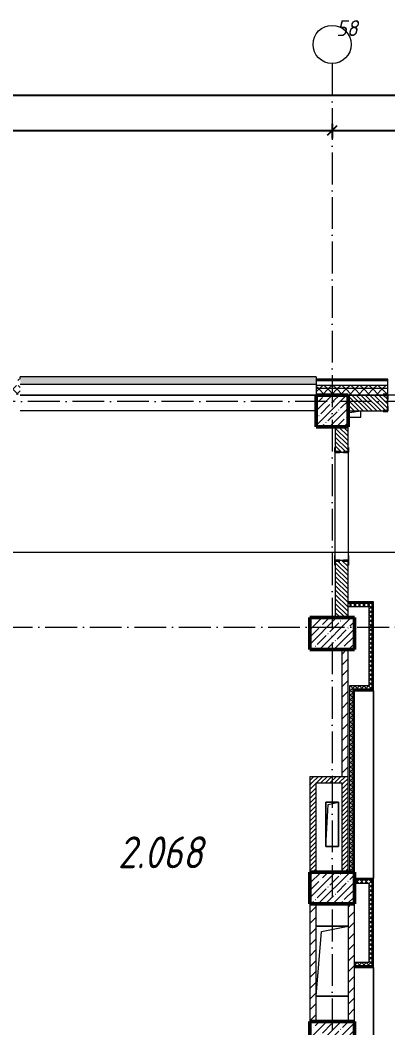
# Model space of a CAD drawing. Header units: millimetres. Extents: x -401725 to 250493, y 305116 to 802890.
# Drawn here: x 62591 to 68366, y 397636 to 413480 of the extents above; entities that cross this region are included whole.
import ezdxf

# ---------------------------------------------------------------- set-up
doc = ezdxf.new("R2010")
doc.units = ezdxf.units.MM
doc.linetypes.add('50_200_ШТРИХ_1Т_ш5_п1_п1_', pattern=[700, 500, -100, 0, -100])
for name, color, linetype, lineweight in [('A-____-____-DIMS', 7, 'Continuous', 9), ('A-FLOR-____-OTLN', 7, 'Continuous', 9), ('A-GENM-____-MCUT', 7, 'Continuous', 25), ('A-GENM-____-OTLN', 7, 'Continuous', 9), ('A-GENM-____-OTLN-1', 7, 'Continuous', 25), ('A-GLAZ-____-OTLN', 7, 'Continuous', 9), ('A-WALL-____-MCUT', 7, 'Continuous', 13), ('A-WALL-____-MCUT-1', 7, 'Continuous', 9), ('A-WALL-____-OTLN', 7, 'Continuous', 9), ('A-WALL-____-PATT-1', 7, 'Continuous', 9), ('A-WALL-FNSH-MCUT-1', 7, 'Continuous', 9), ('I-WALL-____-OTLN', 7, 'Continuous', 9), ('S-COLS-____-MCUT', 7, 'Continuous', 50), ('S-COLS-____-OTLN', 7, 'Continuous', 9), ('S-GRID-____-IDEN', 7, 'Continuous', 9), ('S-GRID-____-OTLN-1', 7, '50_200_ШТРИХ_1Т_ш5_п1_п1_', 9), ('Марки помещений', 7, 'Continuous', 9)]:
    doc.layers.add(name, color=color, linetype=linetype, lineweight=lineweight)
for name, color, linetype, lineweight, true_color in [('A-GLAZ-____-OTLN-1', 7, 'Continuous', 9, 0xc0c0c0), ('A-WALL-____-PATT-3', 9, 'Continuous', 9, 0x808080), ('G-____-____-SYMB-1', 9, 'Continuous', 9, 0x808080)]:
    doc.layers.add(name, color=color, linetype=linetype, lineweight=lineweight, true_color=true_color)
doc.styles.add('ISOCPEUR_I', font='isocpeui.ttf', dxfattribs={"width": 0.9, "height": 2.5})
doc.styles.add('ISOCPEUR_I_2', font='isocpeui.ttf', dxfattribs={"width": 0.85, "height": 2.3})
doc.styles.add('ISOCPEUR_I_9', font='isocpeui.ttf', dxfattribs={"width": 0.9, "height": 250})
doc.dimstyles.new('ISO-2_5_0_9К_БОЛЬШОЙ_ОСИ', dxfattribs={"dimscale": 304.8, "dimtxt": 248.995294, "dimasz": 0.492126, "dimexe": 0.393701, "dimexo": 0, "dimgap": 0, "dimtad": 1, "dimdec": 0, "dimzin": 0, "dimdsep": 46, "dimtxsty": 'ISOCPEUR_I', "dimblk1": 'OBLIQUE', "dimblk2": 'OBLIQUE', "dimsah": 1, "dimcen": 0.09, "dimdle": 0.393701, "dimazin": 0, "dimtfac": 1, "dimtdec": 4, "dimtix": 1, "dimtmove": 0, "dimatfit": 3, "dimfxl": 1, "dimtvp": 1, "dimtolj": 1, "dimtzin": 0, "dimarcsym": 2})
doc.dimstyles.new('ISO-2_5_0_9К_БОЛЬШОЙ_ОСИ_2', dxfattribs={"dimscale": 304.8, "dimtxt": 248.995294, "dimasz": 0.492126, "dimexe": 0.393701, "dimexo": 0, "dimgap": 0, "dimtad": 1, "dimdec": 0, "dimzin": 0, "dimdsep": 46, "dimtxsty": 'ISOCPEUR_I_9', "dimblk1": 'OBLIQUE', "dimblk2": 'OBLIQUE', "dimsah": 1, "dimcen": 0.09, "dimdle": 0.393701, "dimazin": 0, "dimtfac": 1, "dimtdec": 4, "dimtix": 1, "dimtmove": 2, "dimatfit": 3, "dimfxl": 1, "dimtvp": 1, "dimtolj": 1, "dimtzin": 0, "dimarcsym": 2})
pattern_1 = [(45, (-15659.08, 321904.7), (-70.71068, 70.71068), []), (135, (-15659.08, 321904.7), (-70.71068, -70.71068), [])]
pattern_2 = [(45, (-15659.08, 321904.697), (-35.35534, 35.35534), [])]
pattern_3 = [(135, (-15659.08, 321904.697), (-35.35534, -35.35534), [])]
pattern_4 = [(45, (-15659.08, 321904.7), (-84.85281, 84.85281), [])]
pattern_5 = [(45, (-15659.08, 321904.697), (-35.35534, 35.35534), []), (135, (-15659.08, 321904.697), (-35.35534, -35.35534), [])]

# ---------------------------------------------------------------- blocks, each defined once
blk = doc.blocks.new('BSC_Колонна _Прямоугольная - 500х500-V40-АР1_План отверстий 2 этажа в осях 1-64_Ю-ЯЯ')
at = {"layer": 'S-COLS-____-OTLN'}
h = blk.add_hatch(dxfattribs=at)
h.set_pattern_fill('FP_50', color=256, style=0, pattern_type=2)
h.set_pattern_definition([(45, (-83150, -85431.04), (-114.04925, 114.04925), []), (45, (-83035.95, -85431.04), (-114.04925, 114.04925), [201.613, -40.323, 3.353, -36.97])])
h.paths.add_polyline_path([(-250, -250), (250, -250), (250, 250), (-250, 250)], flags=0)
at = {"layer": 'S-COLS-____-MCUT'}
for p, q in [((250, 250), (-250, 250)), ((-250, 250), (-250, -250)), ((250, -250), (250, 250)), ((-250, -250), (250, -250))]:
    blk.add_line(p, q, dxfattribs=at)
blk = doc.blocks.new('BSC_Колонна _Прямоугольная - 500х700-V136-АР1_План отверстий 2 этажа в осях 1-64_Ю-ЯЯ')
at = {"layer": 'S-COLS-____-OTLN'}
h = blk.add_hatch(dxfattribs=at)
h.set_pattern_fill('FP_149', color=256, style=0, pattern_type=2)
h.set_pattern_definition([(315, (-75581.04, 83150), (114.04925, 114.04925), []), (315, (-75581.04, 83035.95), (114.04925, 114.04925), [201.613, -40.323, 3.353, -36.97])])
h.paths.add_polyline_path([(-250, 350), (-250, -350), (250, -350), (250, 350)], flags=0)
at = {"layer": 'S-COLS-____-MCUT'}
for p, q in [((250, 350), (-250, 350)), ((-250, 350), (-250, -350)), ((250, -350), (250, 350)), ((-250, -350), (250, -350))]:
    blk.add_line(p, q, dxfattribs=at)
blk = doc.blocks.new('BSC_Колонна _Прямоугольная - 500х700-V139-АР1_План отверстий 2 этажа в осях 1-64_Ю-ЯЯ')
at = {"layer": 'S-COLS-____-OTLN'}
h = blk.add_hatch(dxfattribs=at)
h.set_pattern_fill('FP_152', color=256, style=0, pattern_type=2)
h.set_pattern_definition([(315, (-77931.04, 83150), (114.04925, 114.04925), []), (315, (-77931.04, 83035.95), (114.04925, 114.04925), [201.613, -40.323, 3.353, -36.97])])
h.paths.add_polyline_path([(-250, 350), (-250, -350), (250, -350), (250, 350)], flags=0)
at = {"layer": 'S-COLS-____-MCUT'}
for p, q in [((250, 350), (-250, 350)), ((-250, 350), (-250, -350)), ((250, -350), (250, 350)), ((-250, -350), (250, -350))]:
    blk.add_line(p, q, dxfattribs=at)
blk = doc.blocks.new('BSC_Колонна _Прямоугольная - 500х700-V142-АР1_План отверстий 2 этажа в осях 1-64_Ю-ЯЯ')
at = {"layer": 'S-COLS-____-OTLN'}
h = blk.add_hatch(dxfattribs=at)
h.set_pattern_fill('FP_155', color=256, style=0, pattern_type=2)
h.set_pattern_definition([(315, (-81931.04, 83150), (114.04925, 114.04925), []), (315, (-81931.04, 83035.95), (114.04925, 114.04925), [201.613, -40.323, 3.353, -36.97])])
h.paths.add_polyline_path([(-250, 350), (-250, -350), (250, -350), (250, 350)], flags=0)
at = {"layer": 'S-COLS-____-MCUT'}
for p, q in [((250, 350), (-250, 350)), ((-250, 350), (-250, -350)), ((250, -350), (250, 350)), ((-250, -350), (250, -350))]:
    blk.add_line(p, q, dxfattribs=at)
blk = doc.blocks.new('Фахверк_СКБ_Уголок - 250_2700-27497298-АР1_План отверстий 2 этажа в осях 1-64_Ю-ЯЯ')
at = {"layer": 'A-GENM-____-MCUT'}
for p, q in [((200, 181), (125, 181)), ((125, 181), (125, 106)), ((131, 106), (131, 175)), ((131, 175), (200, 175)), ((200, 175), (200, 181)), ((125, 106), (131, 106)), ((131, -6), (125, -6)), ((125, -6), (125, -81)), ((125, -81), (200, -81)), ((131, -75), (131, -6)), ((200, -75), (131, -75)), ((200, -81), (200, -75))]:
    blk.add_line(p, q, dxfattribs=at)
blk = doc.blocks.new('Фахверк_СКБ_Уголок - 200_3960-28268576-АР1_План отверстий 2 этажа в осях 1-64_Ю-ЯЯ')
at = {"layer": 'A-GENM-____-MCUT'}
for p, q in [((200, 156), (125, 156)), ((125, 156), (125, 81)), ((125, 81), (131, 81)), ((131, 19), (125, 19)), ((125, 19), (125, -56)), ((131, 81), (131, 150)), ((131, 150), (200, 150)), ((131, -50), (131, 19)), ((200, 150), (200, 156)), ((125, -56), (200, -56)), ((200, -50), (131, -50)), ((200, -56), (200, -50))]:
    blk.add_line(p, q, dxfattribs=at)
blk = doc.blocks.new('154_Стойка_СКБ_Уголок - СМ-2480_200-28346303-АР1_План отверстий 2 этажа в осях 1-64_Ю-ЯЯ')
at = {"layer": 'A-GENM-____-MCUT'}
for p, q in [((125, 156), (125, 81)), ((200, 156), (125, 156)), ((125, 81), (131, 81)), ((131, 19), (125, 19)), ((125, 19), (125, -56)), ((131, 81), (131, 150)), ((131, 150), (200, 150)), ((131, -50), (131, 19)), ((200, 150), (200, 156)), ((125, -56), (200, -56)), ((200, -50), (131, -50)), ((200, -56), (200, -50))]:
    blk.add_line(p, q, dxfattribs=at)
blk = doc.blocks.new('Стойка_Влож_Полоса боковая - Полоса-V150-АР1_План отверстий 2 этажа в осях 1-64_Ю-ЯЯ')
at = {"layer": 'A-GENM-____-OTLN'}
for p, q in [((-5, 60), (0, 60)), ((-5, -60), (-5, 60)), ((0, 31), (0, -31)), ((0, -60), (-5, -60))]:
    blk.add_line(p, q, dxfattribs=at)
blk = doc.blocks.new('Стойка_Влож_Уголок_Опорный - Уголок-28213941-АР1_План отверстий 2 этажа в осях 1-64_Ю-ЯЯ')
at = {"layer": 'A-GENM-____-OTLN'}
for p, q in [((-212, -6), (-212, 0)), ((0, 0), (0, -6)), ((-212, -75), (-212, -6)), ((-212, -6), (-206, -6)), ((-212, -75), (-206, -75)), ((-6, -6), (0, -6)), ((-6, -75), (0, -75)), ((0, -6), (0, -75))]:
    blk.add_line(p, q, dxfattribs=at)
blk = doc.blocks.new('AR_Отверстие прямоугольное _в плите_ - AR_Отверстие прямоугольное _в плите_-30459388-АР1_План отверстий 2 этажа в осях 1-64_Ю-ЯЯ')
at = {"layer": 'A-GENM-____-OTLN'}
for p, q in [((100, 350), (-100, 350)), ((-100, 350), (-100, -350)), ((-60, 310), (100, 350)), ((100, -350), (100, 350)), ((-100, -350), (-60, 310)), ((-100, -350), (100, -350))]:
    blk.add_line(p, q, dxfattribs=at)
blk = doc.blocks.new('AR_Отверстие прямоугольное _в плите_ - AR_Отверстие прямоугольное _в плите_-V164-АР1_План отверстий 2 этажа в осях 1-64_Ю-ЯЯ')
at = {"layer": 'A-GENM-____-OTLN'}
for p, q in [((-100, -50), (-75, 25)), ((-75, 25), (100, 50)), ((100, -50), (100, 50)), ((-100, -50), (100, -50))]:
    blk.add_line(p, q, dxfattribs=at)
blk = doc.blocks.new('AR_Отверстие прямоугольное _в плите_ - AR_Отверстие прямоугольное _в плите_-30552711-АР1_План отверстий 2 этажа в осях 1-64_Ю-ЯЯ')
at = {"layer": 'A-GENM-____-OTLN'}
for p, q in [((250, 550), (-250, 550)), ((-167, 467), (250, 550)), ((-250, -550), (-167, 467)), ((-250, -550), (250, -550))]:
    blk.add_line(p, q, dxfattribs=at)
blk = doc.blocks.new('Отлив_СКБ - Отлив витража_120_НВФ-31885286-АР1_План отверстий 2 этажа в осях 1-64_Ю-ЯЯ')
at = {"layer": 'A-GLAZ-____-OTLN-1'}
for points in [[(4650, 2), (4650, 120), (0, 120), (0, 2), (3040, 2)], [(4650, 0), (4650, 2), (0, 2), (0, 0), (3040, 0)]]:
    blk.add_hatch(color=256, dxfattribs=at).paths.add_polyline_path(points, flags=0)
at = {"layer": 'A-GLAZ-____-OTLN'}
for p, q in [((0, 83), (0, 120)), ((4650, 120), (0, 120)), ((0, 2), (4650, 2)), ((4650, 120), (4650, 83)), ((4650, 0), (0, 0))]:
    blk.add_line(p, q, dxfattribs=at)
blk = doc.blocks.new('Ось сетки - Круг_Ø6_00__ISO-2_5_0_9K_-25732049-АР1_План отверстий 2 этажа в осях 1-64_Ю-ЯЯ')
at = {"layer": 'S-GRID-____-IDEN'}
blk.add_circle((0, 0), 3, dxfattribs=at)
blk = doc.blocks.new('_Oblique')
at = {"color": 0, "linetype": 'ByBlock', "lineweight": -2}
blk.add_line((-0.5, -0.5), (0.5, 0.5), dxfattribs=at)
blk = doc.blocks.new('*D8974')
at = {"layer": 'A-____-____-DIMS', "color": 0, "lineweight": -2, "transparency": 16777216}
for p, q in [((62091, 411851), (62091, 411625)), ((67491, 411851), (67491, 411625)), ((61971, 411745), (67611, 411745))]:
    blk.add_line(p, q, dxfattribs=at)
at = {"layer": 'Defpoints', "color": 0, "transparency": 16777216}
for p in [(62091, 411851), (67491, 411851), (67491, 411745)]:
    blk.add_point(p, dxfattribs=at)
at = {"layer": 'A-____-____-DIMS', "color": 0, "lineweight": -2, "transparency": 16777216, "xscale": 150, "yscale": 150, "zscale": 150, "rotation": 180}
blk.add_blockref('_Oblique', (62091, 411745), dxfattribs=at)
at = {"layer": 'A-____-____-DIMS', "color": 0, "lineweight": -2, "transparency": 16777216, "xscale": 150, "yscale": 150, "zscale": 150}
blk.add_blockref('_Oblique', (67491, 411745), dxfattribs=at)
at = {"layer": 'A-____-____-DIMS', "color": 0, "transparency": 16777216, "insert": (64791, 411746), "char_height": 2.5, "width": 781.46, "attachment_point": 5, "style": 'ISOCPEUR_I'}
blk.add_mtext('\\A1;5400', dxfattribs=at)
blk = doc.blocks.new('*D8975')
at = {"layer": 'A-____-____-DIMS', "color": 0, "lineweight": -2, "transparency": 16777216}
for p, q in [((67491, 411851), (67491, 411625)), ((73441, 411851), (73441, 411625)), ((67371, 411745), (73561, 411745))]:
    blk.add_line(p, q, dxfattribs=at)
at = {"layer": 'Defpoints', "color": 0, "transparency": 16777216}
for p in [(67491, 411851), (73441, 411851), (73441, 411745)]:
    blk.add_point(p, dxfattribs=at)
at = {"layer": 'A-____-____-DIMS', "color": 0, "lineweight": -2, "transparency": 16777216, "xscale": 150, "yscale": 150, "zscale": 150, "rotation": 180}
blk.add_blockref('_Oblique', (67491, 411745), dxfattribs=at)
at = {"layer": 'A-____-____-DIMS', "color": 0, "lineweight": -2, "transparency": 16777216, "xscale": 150, "yscale": 150, "zscale": 150}
blk.add_blockref('_Oblique', (73441, 411745), dxfattribs=at)
at = {"layer": 'A-____-____-DIMS', "color": 0, "transparency": 16777216, "insert": (70466, 411746), "char_height": 2.5, "width": 758.48, "attachment_point": 5, "style": 'ISOCPEUR_I'}
blk.add_mtext('\\A1;5950', dxfattribs=at)
blk = doc.blocks.new('*D8979')
at = {"layer": 'A-____-____-DIMS', "color": 0, "lineweight": -2, "transparency": 16777216}
for p, q in [((-18129, 412297), (33224, 412297)), ((-18009, 412403), (-18009, 412177)), ((85611, 412297), (34103, 412297)), ((85491, 412403), (85491, 412177))]:
    blk.add_line(p, q, dxfattribs=at)
at = {"layer": 'Defpoints', "color": 0, "transparency": 16777216}
for p in [(-18009, 412403), (85491, 412403), (85491, 412297)]:
    blk.add_point(p, dxfattribs=at)
at = {"layer": 'A-____-____-DIMS', "color": 0, "lineweight": -2, "transparency": 16777216, "xscale": 150, "yscale": 150, "zscale": 150, "rotation": 180}
blk.add_blockref('_Oblique', (-18009, 412297), dxfattribs=at)
at = {"layer": 'A-____-____-DIMS', "color": 0, "lineweight": -2, "transparency": 16777216, "xscale": 150, "yscale": 150, "zscale": 150}
blk.add_blockref('_Oblique', (85491, 412297), dxfattribs=at)
at = {"layer": 'A-____-____-DIMS', "color": 0, "transparency": 16777216, "insert": (33124, 412624), "char_height": 250, "width": 1080.26, "attachment_point": 1, "line_spacing_factor": 1.149209, "style": 'ISOCPEUR_I_9'}
blk.add_mtext('\\A1;103500', dxfattribs=at)

msp = doc.modelspace()

# ---------------------------------------------------------------- hatches: boundary and pattern name
at = {"layer": 'A-WALL-____-PATT-1'}
h = msp.add_hatch(dxfattribs=at)
h.set_pattern_fill('FP_3', color=256, style=0, pattern_type=2)
h.set_pattern_definition([(45, (-15659.08, 321904.7), (-85.53659, 85.53659), []), (45, (-15602.06, 321904.7), (-85.53659, 85.53659), [])])
h.paths.add_polyline_path([(70933.2703, 407815.7392), (71290.9187, 407815.7392), (71290.9187, 407835.7392), (70165.9187, 407835.7392), (70165.9187, 407815.7392)], flags=0)
h.paths.add_polyline_path([(73350.9187, 407815.7392), (73350.9187, 407835.7392), (73090.9187, 407835.7392), (73090.9187, 407815.7392)], flags=0)
h.paths.add_polyline_path([(68365.9187, 407815.7392), (68365.9187, 407835.7392), (67240.9187, 407835.7392), (67240.9187, 407815.7392), (68282.0193, 407815.7392)], flags=0)
h.paths.add_polyline_path([(62590.9187, 407815.7392), (62590.9187, 407835.7392), (61390.9187, 407835.7392), (61390.9187, 407815.7392), (62095.767, 407815.7392)], flags=0)
h.paths.add_polyline_path([(59075.9187, 407815.7392), (59590.9187, 407815.7392), (59590.9187, 407835.7392), (59075.9187, 407835.7392)], flags=0)
h = msp.add_hatch(dxfattribs=at)
h.set_pattern_fill('FP_1', color=256, style=0, pattern_type=2)
h.set_pattern_definition(pattern_1)
h.paths.add_polyline_path([(85690.9187, 407685.7392), (85740.9187, 407685.7392), (85740.9187, 407735.7392), (78840.9187, 407735.7392), (78840.9187, 407685.7392), (83305.775, 407685.7392)], flags=0)
h.paths.add_polyline_path([(73584.5213, 407685.7392), (74290.9187, 407685.7392), (74290.9187, 407735.7392), (73090.9187, 407735.7392), (73090.9187, 407685.7392)], flags=0)
h.paths.add_polyline_path([(76090.9187, 407685.7392), (77840.9187, 407685.7392), (77840.9187, 407735.7392), (76090.9187, 407735.7392)], flags=0)
h.paths.add_polyline_path([(71290.9187, 407685.7392), (71290.9187, 407735.7392), (70165.9187, 407735.7392), (70165.9187, 407685.7392), (70933.2703, 407685.7392)], flags=0)
h.paths.add_polyline_path([(68365.9187, 407685.7392), (68365.9187, 407735.7392), (67240.9187, 407735.7392), (67240.9187, 407685.7392), (68282.0193, 407685.7392)], flags=0)
h.paths.add_polyline_path([(61390.9187, 407685.7392), (62590.9187, 407685.7392), (62590.9187, 407735.7392), (61390.9187, 407735.7392)], flags=0)
h.paths.add_polyline_path([(59590.9187, 407685.7392), (59590.9187, 407735.7392), (56040.9187, 407735.7392), (56040.9187, 407685.7392), (58560.7656, 407685.7392)], flags=0)
h.paths.add_polyline_path([(54240.9187, 407685.7392), (54240.9187, 407735.7392), (53040.9187, 407735.7392), (53040.9187, 407685.7392)], flags=0)
h.paths.add_polyline_path([(51240.9187, 407685.7392), (51240.9187, 407735.7392), (50040.9187, 407735.7392), (50040.9187, 407685.7392)], flags=0)
h.paths.add_polyline_path([(48240.9187, 407685.7392), (48240.9187, 407735.7392), (46990.9187, 407735.7392), (46990.9187, 407685.7392), (47955.7616, 407685.7392)], flags=0)
h.paths.add_polyline_path([(44420.7603, 407685.7392), (45190.9187, 407685.7392), (45190.9187, 407735.7392), (43990.9187, 407735.7392), (43990.9187, 407685.7392)], flags=0)
h.paths.add_polyline_path([(42190.9187, 407685.7392), (42190.9187, 407735.7392), (40990.9187, 407735.7392), (40990.9187, 407685.7392), (41769.5093, 407685.7392)], flags=0)
h.paths.add_polyline_path([(39190.9187, 407685.7392), (39190.9187, 407735.7392), (37990.9187, 407735.7392), (37990.9187, 407685.7392)], flags=0)
h.paths.add_polyline_path([(35583.257, 407685.7392), (36190.9187, 407685.7392), (36190.9187, 407735.7392), (34540.9187, 407735.7392), (34540.9187, 407685.7392), (34699.5066, 407685.7392)], flags=0)
h = msp.add_hatch(dxfattribs=at)
h.set_pattern_fill('FP_1', color=256, style=0, pattern_type=2)
h.set_pattern_definition(pattern_1)
h.paths.add_polyline_path([(85590.9187, 407585.7392), (85690.9187, 407585.7392), (85690.9187, 407685.7392), (78840.9187, 407685.7392), (78840.9187, 407585.7392), (83305.775, 407585.7392)], flags=0)
h.paths.add_polyline_path([(77340.9187, 407585.7392), (77840.9187, 407585.7392), (77840.9187, 407685.7392), (76090.9187, 407685.7392), (76090.9187, 407591.7392), (76165.9187, 407591.7392), (76165.9187, 407585.7392), (76235.7723, 407585.7392)], flags=0)
h.paths.add_polyline_path([(73584.5213, 407585.7392), (74215.9187, 407585.7392), (74215.9187, 407591.7392), (74290.9187, 407591.7392), (74290.9187, 407685.7392), (73090.9187, 407685.7392), (73090.9187, 407585.7392)], flags=0)
h.paths.add_polyline_path([(70933.2703, 407585.7392), (71215.9187, 407585.7392), (71215.9187, 407591.7392), (71290.9187, 407591.7392), (71290.9187, 407685.7392), (70165.9187, 407685.7392), (70165.9187, 407591.7392), (70240.9187, 407591.7392), (70240.9187, 407585.7392)], flags=0)
h.paths.add_polyline_path([(68282.0193, 407585.7392), (68290.9187, 407585.7392), (68290.9187, 407591.7392), (68365.9187, 407591.7392), (68365.9187, 407685.7392), (67240.9187, 407685.7392), (67240.9187, 407585.7392), (67740.9187, 407585.7392)], flags=0)
h.paths.add_polyline_path([(61840.9187, 407585.7392), (62515.9187, 407585.7392), (62515.9187, 407591.7392), (62590.9187, 407591.7392), (62590.9187, 407685.7392), (61390.9187, 407685.7392), (61390.9187, 407591.7392), (61465.9187, 407591.7392), (61465.9187, 407585.7392)], flags=0)
h.paths.add_polyline_path([(59590.9187, 407585.7392), (59590.9187, 407685.7392), (56040.9187, 407685.7392), (56040.9187, 407591.7392), (56115.9187, 407591.7392), (56115.9187, 407585.7392), (59090.9187, 407585.7392)], flags=0)
h.paths.add_polyline_path([(53040.9187, 407585.7392), (54165.9187, 407585.7392), (54165.9187, 407591.7392), (54240.9187, 407591.7392), (54240.9187, 407685.7392), (53040.9187, 407685.7392)], flags=0)
h.paths.add_polyline_path([(50115.9187, 407585.7392), (51165.9187, 407585.7392), (51165.9187, 407591.7392), (51240.9187, 407591.7392), (51240.9187, 407685.7392), (50040.9187, 407685.7392), (50040.9187, 407591.7392), (50115.9187, 407591.7392)], flags=0)
h.paths.add_polyline_path([(48165.9187, 407585.7392), (48165.9187, 407591.7392), (48240.9187, 407591.7392), (48240.9187, 407685.7392), (46990.9187, 407685.7392), (46990.9187, 407591.7392), (47065.9187, 407591.7392), (47065.9187, 407585.7392), (47955.7616, 407585.7392)], flags=0)
h.paths.add_polyline_path([(45115.9187, 407585.7392), (45115.9187, 407591.7392), (45190.9187, 407591.7392), (45190.9187, 407685.7392), (43990.9187, 407685.7392), (43990.9187, 407591.7392), (44065.9187, 407591.7392), (44065.9187, 407585.7392), (44420.7603, 407585.7392)], flags=0)
h.paths.add_polyline_path([(42115.9187, 407585.7392), (42115.9187, 407591.7392), (42190.9187, 407591.7392), (42190.9187, 407685.7392), (40990.9187, 407685.7392), (40990.9187, 407591.7392), (41065.9187, 407591.7392), (41065.9187, 407585.7392), (41769.5093, 407585.7392)], flags=0)
h.paths.add_polyline_path([(38065.9187, 407585.7392), (39115.9187, 407585.7392), (39115.9187, 407591.7392), (39190.9187, 407591.7392), (39190.9187, 407685.7392), (37990.9187, 407685.7392), (37990.9187, 407591.7392), (38065.9187, 407591.7392)], flags=0)
h.paths.add_polyline_path([(36115.9187, 407585.7392), (36115.9187, 407591.7392), (36190.9187, 407591.7392), (36190.9187, 407685.7392), (34540.9187, 407685.7392), (34540.9187, 407585.7392), (35583.257, 407585.7392)], flags=0)
h = msp.add_hatch(dxfattribs=at)
h.set_pattern_fill('FP_6', color=256, style=0, pattern_type=2)
h.set_pattern_definition(pattern_3)
h.paths.add_polyline_path([(71215.9187, 407335.7392), (71284.9187, 407335.7392), (71284.9187, 407404.7392), (71290.9187, 407404.7392), (71290.9187, 407516.7392), (71284.9187, 407516.7392), (71284.9187, 407585.7392), (70171.9187, 407585.7392), (70171.9187, 407516.7392), (70165.9187, 407516.7392), (70165.9187, 407404.7392), (70171.9187, 407404.7392), (70171.9187, 407335.7392), (70933.2703, 407335.7392)], flags=0)
h.paths.add_polyline_path([(68290.9187, 407335.7392), (68359.9187, 407335.7392), (68359.9187, 407404.7392), (68365.9187, 407404.7392), (68365.9187, 407516.7392), (68359.9187, 407516.7392), (68359.9187, 407585.7392), (67740.9187, 407585.7392), (67740.9187, 407335.7392), (68282.0193, 407335.7392)], flags=0)
h = msp.add_hatch(dxfattribs=at)
h.set_pattern_fill('FP_6', color=256, style=0, pattern_type=2)
h.set_pattern_definition(pattern_3)
h.paths.add_polyline_path([(67540.9187, 404085.7392), (67740.9187, 404085.7392), (67740.9187, 404979.7392), (67671.9187, 404979.7392), (67671.9187, 404985.7392), (67609.9187, 404985.7392), (67609.9187, 404979.7392), (67540.9187, 404979.7392), (67540.9187, 404779.7392)], flags=0)
h.paths.add_polyline_path([(67609.9187, 406685.7392), (67671.9187, 406685.7392), (67671.9187, 406691.7392), (67740.9187, 406691.7392), (67740.9187, 407085.7392), (67540.9187, 407085.7392), (67540.9187, 406691.7392), (67609.9187, 406691.7392)], flags=0)
h = msp.add_hatch(dxfattribs=at)
h.set_pattern_fill('FP_4', color=256, style=0, pattern_type=2)
h.set_pattern_definition(pattern_4)
h.paths.add_polyline_path([(67740.9187, 401585.7392), (67740.9187, 403585.7392), (67640.9187, 403585.7392), (67640.9187, 401585.7392)], flags=0)
h = msp.add_hatch(dxfattribs=at)
h.set_pattern_fill('FP_5', color=256, style=0, pattern_type=2)
h.set_pattern_definition(pattern_2)
h.paths.add_polyline_path([(67640.9187, 401485.7392), (67740.9187, 401485.7392), (67740.9187, 401585.7392), (67140.9187, 401585.7392), (67140.9187, 401485.7392), (67398.269, 401485.7392)], flags=0)
h = msp.add_hatch(dxfattribs=at)
h.set_pattern_fill('FP_5', color=256, style=0, pattern_type=2)
h.set_pattern_definition(pattern_2)
h.paths.add_polyline_path([(67240.9187, 400085.7392), (67240.9187, 401485.7392), (67140.9187, 401485.7392), (67140.9187, 400085.7392)], flags=0)
h = msp.add_hatch(dxfattribs=at)
h.set_pattern_fill('FP_5', color=256, style=0, pattern_type=2)
h.set_pattern_definition(pattern_2)
h.paths.add_polyline_path([(67740.9187, 400085.7392), (67740.9187, 401485.7392), (67640.9187, 401485.7392), (67640.9187, 400085.7392)], flags=0)
h = msp.add_hatch(dxfattribs=at)
h.set_pattern_fill('FP_4', color=256, style=0, pattern_type=2)
h.set_pattern_definition(pattern_4)
h.paths.add_polyline_path([(67240.9187, 397735.7392), (67240.9187, 399585.7392), (67140.9187, 399585.7392), (67140.9187, 397735.7392)], flags=0)
h = msp.add_hatch(dxfattribs=at)
h.set_pattern_fill('FP_4', color=256, style=0, pattern_type=2)
h.set_pattern_definition(pattern_4)
h.paths.add_polyline_path([(67840.9187, 397735.7392), (67840.9187, 399585.7392), (67740.9187, 399585.7392), (67740.9187, 397735.7392)], flags=0)
at = {"layer": 'A-WALL-____-PATT-3'}
h = msp.add_hatch(dxfattribs=at)
h.set_pattern_fill('FP_7', color=256, style=0, pattern_type=2)
h.set_pattern_definition(pattern_5)
h.paths.add_polyline_path([(67740.9187, 404260.7392), (68065.9187, 404260.7392), (68065.9187, 404310.7392), (67740.9187, 404310.7392)], flags=0)
h = msp.add_hatch(dxfattribs=at)
h.set_pattern_fill('FP_7', color=256, style=0, pattern_type=2)
h.set_pattern_definition(pattern_5)
h.paths.add_polyline_path([(68115.9187, 394310.7392), (68115.9187, 395610.7392), (68065.9187, 395610.7392), (68065.9187, 394310.7392)], flags=0)
h.paths.add_polyline_path([(68065.9187, 398610.7392), (68115.9187, 398610.7392), (68115.9187, 399960.7392), (68065.9187, 399960.7392), (68065.9187, 398660.7392)], flags=0)
h.paths.add_polyline_path([(68115.9187, 402960.7392), (68115.9187, 404310.7392), (68065.9187, 404310.7392), (68065.9187, 402960.7392)], flags=0)
h = msp.add_hatch(dxfattribs=at)
h.set_pattern_fill('FP_7', color=256, style=0, pattern_type=2)
h.set_pattern_definition(pattern_5)
h.paths.add_polyline_path([(68065.9187, 402960.7392), (68065.9187, 403010.7392), (67765.9187, 403010.7392), (67765.9187, 402960.7392), (67815.9187, 402960.7392)], flags=0)
h = msp.add_hatch(dxfattribs=at)
h.set_pattern_fill('FP_7', color=256, style=0, pattern_type=2)
h.set_pattern_definition(pattern_5)
h.paths.add_polyline_path([(67815.9187, 400085.7392), (67815.9187, 402960.7392), (67765.9187, 402960.7392), (67765.9187, 400085.7392)], flags=0)
h = msp.add_hatch(dxfattribs=at)
h.set_pattern_fill('FP_7', color=256, style=0, pattern_type=2)
h.set_pattern_definition(pattern_5)
h.paths.add_polyline_path([(68065.9187, 399910.7392), (68065.9187, 399960.7392), (67840.9187, 399960.7392), (67840.9187, 399910.7392)], flags=0)
h = msp.add_hatch(dxfattribs=at)
h.set_pattern_fill('FP_7', color=256, style=0, pattern_type=2)
h.set_pattern_definition(pattern_5)
h.paths.add_polyline_path([(68065.9187, 398610.7392), (68065.9187, 398660.7392), (67840.9187, 398660.7392), (67840.9187, 398610.7392)], flags=0)

# ---------------------------------------------------------------- linework, layer by layer
at = {"layer": 'A-FLOR-____-OTLN'}
for p, q in [((68139.9187, 399985.7392), (68139.9187, 402935.7392)), ((67390.9187, 401185.3917), (67590.9187, 401185.3917)), ((67390.9187, 400485.3917), (67390.9187, 401185.3917)), ((67590.9187, 401185.3917), (67590.9187, 400485.3917)), ((67590.9187, 400485.3917), (67390.9187, 400485.3917)), ((67240.9187, 399235.7392), (67740.9187, 399235.7392)), ((68139.9187, 395635.7392), (68139.9187, 398585.7392)), ((67740.9187, 398135.7392), (67240.9187, 398135.7392))]:
    msp.add_line(p, q, dxfattribs=at)
at = {"layer": 'A-WALL-____-MCUT'}
for p, q in [((67240.9187, 407815.7392), (67240.9187, 407585.7392)), ((68365.9187, 407815.7392), (67240.9187, 407815.7392)), ((67240.9187, 407815.7392), (68365.9187, 407815.7392)), ((68365.9187, 407591.7392), (68365.9187, 407815.7392)), ((68365.9187, 407404.7392), (68365.9187, 407516.7392)), ((67740.9187, 407335.7392), (68290.9187, 407335.7392)), ((67540.9187, 407085.7392), (67540.9187, 406760.7392)), ((67740.9187, 406760.7392), (67740.9187, 407085.7392)), ((67609.9187, 406685.7392), (67671.9187, 406685.7392)), ((67540.9187, 404910.7392), (67540.9187, 404085.7392)), ((67740.9187, 404085.7392), (67740.9187, 404910.7392)), ((67740.9187, 404310.7392), (68115.9187, 404310.7392)), ((67740.9187, 404260.7392), (68065.9187, 404260.7392)), ((68065.9187, 404260.7392), (68065.9187, 403010.7392)), ((68115.9187, 404310.7392), (68115.9187, 402960.7392)), ((67765.9187, 403010.7392), (67765.9187, 400085.7392)), ((68065.9187, 403010.7392), (67765.9187, 403010.7392)), ((67815.9187, 402960.7392), (67815.9187, 400085.7392)), ((68115.9187, 402960.7392), (67815.9187, 402960.7392)), ((68115.9187, 399960.7392), (67840.9187, 399960.7392)), ((67840.9187, 399910.7392), (68065.9187, 399910.7392)), ((68065.9187, 399910.7392), (68065.9187, 398660.7392)), ((68115.9187, 399960.7392), (68115.9187, 398610.7392)), ((68065.9187, 398660.7392), (67840.9187, 398660.7392)), ((67840.9187, 398660.7392), (67840.9187, 398610.7392)), ((68115.9187, 398610.7392), (67840.9187, 398610.7392))]:
    msp.add_line(p, q, dxfattribs=at)
at = {"layer": 'A-WALL-____-MCUT-1'}
for p, q in [((68365.9187, 407735.7392), (67240.9187, 407735.7392)), ((68365.9187, 407685.7392), (67240.9187, 407685.7392)), ((67740.9187, 407585.7392), (68290.9187, 407585.7392)), ((68290.9187, 407585.7392), (67740.9187, 407585.7392)), ((67740.9187, 404323.2392), (68128.4187, 404323.2392)), ((68128.4187, 404323.2392), (68128.4187, 402948.2392)), ((67828.4187, 402948.2392), (67828.4187, 400085.7392)), ((68128.4187, 402948.2392), (67828.4187, 402948.2392)), ((68128.4187, 399973.2392), (67840.9187, 399973.2392)), ((68128.4187, 399973.2392), (68128.4187, 398598.2392)), ((68128.4187, 398598.2392), (67840.9187, 398598.2392))]:
    msp.add_line(p, q, dxfattribs=at)
at = {"layer": 'A-WALL-____-OTLN'}
for p, q in [((67240.9187, 407585.7392), (62590.9187, 407585.7392)), ((62590.9187, 407585.7392), (67240.9187, 407585.7392)), ((70165.9187, 407585.7392), (68365.9187, 407585.7392)), ((67240.9187, 407335.7392), (62590.9187, 407335.7392))]:
    msp.add_line(p, q, dxfattribs=at)
at = {"layer": 'A-WALL-FNSH-MCUT-1'}
for p, q in [((68365.9187, 407835.7392), (67240.9187, 407835.7392)), ((67240.9187, 407835.7392), (67240.9187, 407815.7392)), ((68365.9187, 407815.7392), (68365.9187, 407835.7392)), ((68140.9187, 404335.7392), (67740.9187, 404335.7392)), ((68140.9187, 402935.7392), (68140.9187, 404335.7392)), ((67640.9187, 403585.7392), (67640.9187, 401585.7392)), ((67740.9187, 400085.7392), (67740.9187, 403585.7392)), ((67840.9187, 400085.7392), (67840.9187, 402935.7392)), ((67840.9187, 402935.7392), (68140.9187, 402935.7392)), ((67140.9187, 401585.7392), (67140.9187, 400085.7392)), ((67140.9187, 401585.7392), (67740.9187, 401585.7392)), ((67240.9187, 401485.7392), (67640.9187, 401485.7392)), ((67240.9187, 400085.7392), (67240.9187, 401485.7392)), ((67640.9187, 401485.7392), (67640.9187, 400085.7392)), ((68140.9187, 399985.7392), (67840.9187, 399985.7392)), ((68140.9187, 398585.7392), (68140.9187, 399985.7392)), ((67140.9187, 399585.7392), (67140.9187, 397735.7392)), ((67240.9187, 397735.7392), (67240.9187, 399585.7392)), ((67740.9187, 399585.7392), (67740.9187, 397735.7392)), ((67840.9187, 397735.7392), (67840.9187, 399585.7392)), ((67840.9187, 398610.7392), (67840.9187, 398585.7392)), ((67840.9187, 398585.7392), (68140.9187, 398585.7392))]:
    msp.add_line(p, q, dxfattribs=at)
at = {"layer": 'G-____-____-SYMB-1'}
msp.add_line((-20629.7043, 405113.7498), (88870.1843, 405113.7498), dxfattribs=at)
at = {"layer": 'I-WALL-____-OTLN'}
for p, q in [((67540.9187, 404985.7392), (67540.9187, 406685.7392)), ((67740.9187, 406685.7392), (67740.9187, 404985.7392)), ((68140.9187, 402935.7392), (68140.9187, 399985.7392)), ((68140.9187, 398585.7392), (68140.9187, 395635.7392))]:
    msp.add_line(p, q, dxfattribs=at)
at = {"layer": 'S-GRID-____-OTLN-1'}
for p, q in [((67490.9187, 412797.5486), (67490.9187, 361885.7392)), ((88415.3253, 407485.7392), (-20327.8515, 407485.7392)), ((-20327.8515, 403935.7392), (88415.3253, 403935.7392))]:
    msp.add_line(p, q, dxfattribs=at)

# ---------------------------------------------------------------- block references
at = {"layer": 'A-GENM-____-OTLN'}
for name, p in [('AR_Отверстие прямоугольное _в плите_ - AR_Отверстие прямоугольное _в плите_-V164-АР1_План отверстий 2 этажа в осях 1-64_Ю-ЯЯ', (67840.9187, 407285.7392)), ('AR_Отверстие прямоугольное _в плите_ - AR_Отверстие прямоугольное _в плите_-30459388-АР1_План отверстий 2 этажа в осях 1-64_Ю-ЯЯ', (67490.9187, 400835.3917)), ('AR_Отверстие прямоугольное _в плите_ - AR_Отверстие прямоугольное _в плите_-30552711-АР1_План отверстий 2 этажа в осях 1-64_Ю-ЯЯ', (67490.9187, 398685.7392))]:
    msp.add_blockref(name, p, dxfattribs=at)
for name, p, rotation in [('Стойка_Влож_Уголок_Опорный - Уголок-28213941-АР1_План отверстий 2 этажа в осях 1-64_Ю-ЯЯ', (67534.9187, 404985.7392), 180), ('Стойка_Влож_Полоса боковая - Полоса-V150-АР1_План отверстий 2 этажа в осях 1-64_Ю-ЯЯ', (67640.9187, 404985.7392), 269.9999999999999)]:
    msp.add_blockref(name, p, dxfattribs=dict(at, rotation=rotation))
at = {"layer": 'A-GENM-____-OTLN-1'}
for name, p, rotation in [('Фахверк_СКБ_Уголок - 250_2700-27497298-АР1_План отверстий 2 этажа в осях 1-64_Ю-ЯЯ', (68490.9187, 407510.7392), 180), ('Фахверк_СКБ_Уголок - 200_3960-28268576-АР1_План отверстий 2 этажа в осях 1-64_Ю-ЯЯ', (67690.9187, 406560.7392), 89.99999999999993), ('154_Стойка_СКБ_Уголок - СМ-2480_200-28346303-АР1_План отверстий 2 этажа в осях 1-64_Ю-ЯЯ', (67590.9187, 405110.7392), 269.9999999999999)]:
    msp.add_blockref(name, p, dxfattribs=dict(at, rotation=rotation))
at = {"layer": 'A-GLAZ-____-OTLN'}
msp.add_blockref('Отлив_СКБ - Отлив витража_120_НВФ-31885286-АР1_План отверстий 2 этажа в осях 1-64_Ю-ЯЯ', (62590.9187, 407752.7392), dxfattribs=at)
at = {"layer": 'S-COLS-____-OTLN'}
msp.add_blockref('BSC_Колонна _Прямоугольная - 500х500-V40-АР1_План отверстий 2 этажа в осях 1-64_Ю-ЯЯ', (67490.9187, 407335.7392), dxfattribs=at)
at = {"layer": 'S-COLS-____-OTLN', "rotation": 89.9999999999999}
for name, p in [('BSC_Колонна _Прямоугольная - 500х700-V142-АР1_План отверстий 2 этажа в осях 1-64_Ю-ЯЯ', (67490.9187, 403835.7392)), ('BSC_Колонна _Прямоугольная - 500х700-V139-АР1_План отверстий 2 этажа в осях 1-64_Ю-ЯЯ', (67490.9187, 399835.7392)), ('BSC_Колонна _Прямоугольная - 500х700-V136-АР1_План отверстий 2 этажа в осях 1-64_Ю-ЯЯ', (67490.9187, 397485.7392))]:
    msp.add_blockref(name, p, dxfattribs=at)
at = {"layer": 'S-GRID-____-IDEN', "xscale": 99.99999999999993, "yscale": 99.99999999999993, "zscale": 99.99999999999993, "rotation": 180}
msp.add_blockref('Ось сетки - Круг_Ø6_00__ISO-2_5_0_9K_-25732049-АР1_План отверстий 2 этажа в осях 1-64_Ю-ЯЯ', (67490.9187, 413097.5486), dxfattribs=at)

# ---------------------------------------------------------------- texts
at = {"layer": 'S-GRID-____-IDEN', "insert": (67558.2122, 413478.7359), "char_height": 250, "width": 404.0505, "attachment_point": 1, "style": 'ISOCPEUR_I_9'}
msp.add_mtext('58', dxfattribs=at)
at = {"layer": 'Марки помещений', "insert": (64126.0008, 400645.6124), "char_height": 500, "width": 785.65375, "attachment_point": 1, "style": 'ISOCPEUR_I_2'}
msp.add_mtext('2.068', dxfattribs=at)

# ---------------------------------------------------------------- dimensions: what is measured, and where the dimension line sits
at = {"layer": 'A-____-____-DIMS'}
dim = msp.add_linear_dim(base=(85490.9187, 412297.3658), p1=(-18009.0813, 412403.4318), p2=(85490.9187, 412403.4318), dimstyle='ISO-2_5_0_9К_БОЛЬШОЙ_ОСИ_2', override={"dimpost": '<>', "dimfxl": 103500}, dxfattribs=at)
dim.commit()
dim.dimension.update_dxf_attribs({"geometry": '*D8979', "text_midpoint": (33663.769, 412457.313), "dimtype": 160})
for base, p1, p2, override, picture, middle in [((67490.9187, 411745.1465), (62090.9187, 411851.2125), (67490.9187, 411851.2125), {"dimpost": '<>', "dimfxl": 5400}, '*D8974', (64790.9187, 411746.3965)), ((73440.9187, 411745.1465), (67490.9187, 411851.2125), (73440.9187, 411851.2125), {"dimpost": '<>', "dimfxl": 5950}, '*D8975', (70465.9187, 411746.3965))]:
    dim = msp.add_linear_dim(base=base, p1=p1, p2=p2, dimstyle='ISO-2_5_0_9К_БОЛЬШОЙ_ОСИ', override=override, dxfattribs=at)
    dim.commit()
    dim.dimension.update_dxf_attribs({"geometry": picture, "text_midpoint": middle})

doc.saveas('drawing.dxf')
